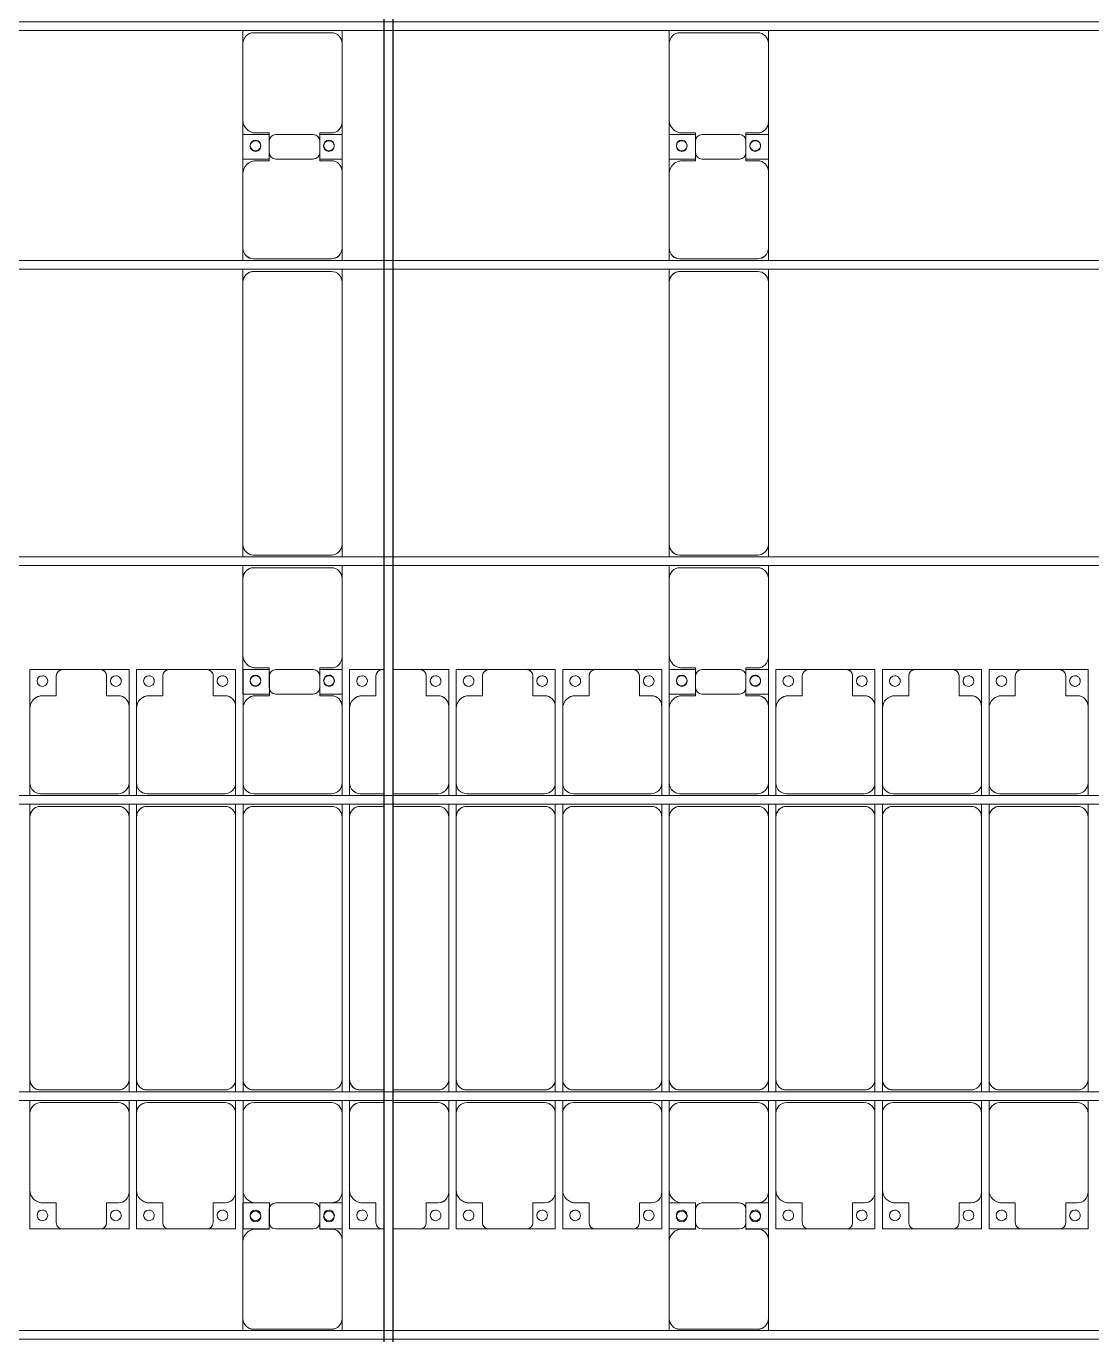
# Model space of a CAD drawing. Header units: millimetres. Extents: x -147246 to 112336, y -213734 to -86506.
# Drawn here: x -29365 to -24365, y -133355 to -127215 of the extents above; entities that cross this region are included whole.
import ezdxf

# ---------------------------------------------------------------- set-up
doc = ezdxf.new("R2010")
doc.units = ezdxf.units.MM
doc.layers.add('A-GENM', color=13, linetype='Continuous', lineweight=9)
doc.layers.add('S-BEAM', color=12, linetype='Continuous', lineweight=9)

# ---------------------------------------------------------------- blocks, each defined once
blk = doc.blocks.new('Dải phao đi lại kèm đỡ invester - DẢI PHAO ĐI LẠI-14853-BỐ TRÍ KHUNG KẾT CẤU BÈ PIN 05')
at = {"layer": 'A-GENM', "color": 7}
for p, q in [((110758.4, 1312.2), (110911.8, 1312.2)), ((110758.4, 1129.7), (110758.4, 1312.2)), ((111088.2, 1312.2), (110911.8, 1312.2)), ((111092, 1312.2), (111223.4, 1312.2)), ((111223.4, 1312.2), (111223.4, 1139.7)), ((111258.4, 1312.2), (111411.8, 1312.2)), ((111258.4, 1129.7), (111258.4, 1312.2)), ((111588.2, 1312.2), (111411.8, 1312.2)), ((111588.2, 1312.2), (111723.4, 1312.2)), ((111723.4, 1312.2), (111723.4, 1139.7)), ((111758.4, 1312.2), (111881.6, 1312.2)), ((111758.4, 1129.7), (111758.4, 1312.2)), ((112088.2, 1312.2), (111911.8, 1312.2)), ((112118, 1312.2), (112223.4, 1312.2)), ((112223.4, 1312.2), (112223.4, 1139.7)), ((112258.4, 1312.2), (112411.8, 1312.2)), ((112258.4, 1129.7), (112258.4, 1312.2)), ((112421.3, 1312.2), (112411.8, 1312.2)), ((112588.2, 1312.2), (112461.3, 1312.2)), ((112588.2, 1312.2), (112723.4, 1312.2)), ((112723.4, 1312.2), (112723.4, 1139.7)), ((112758.4, 1312.2), (112911.8, 1312.2)), ((112758.4, 1129.7), (112758.4, 1312.2)), ((113088.2, 1312.2), (112911.8, 1312.2)), ((113088.2, 1312.2), (113223.4, 1312.2)), ((113223.4, 1312.2), (113223.4, 1139.7)), ((113258.4, 1312.2), (113411.8, 1312.2)), ((113258.4, 1129.7), (113258.4, 1312.2)), ((113588.2, 1312.2), (113411.8, 1312.2)), ((113588.2, 1312.2), (113723.4, 1312.2)), ((113723.4, 1312.2), (113723.4, 1139.7)), ((113758.4, 1312.2), (113881.6, 1312.2)), ((113758.4, 1129.7), (113758.4, 1312.2)), ((114088.2, 1312.2), (113911.8, 1312.2)), ((114118, 1312.2), (114223.4, 1312.2)), ((114223.4, 1312.2), (114223.4, 1139.7)), ((114258.4, 1312.2), (114411.8, 1312.2)), ((114258.4, 1129.7), (114258.4, 1312.2)), ((114588.2, 1312.2), (114411.8, 1312.2)), ((114588.2, 1312.2), (114723.4, 1312.2)), ((114723.4, 1312.2), (114723.4, 1139.7)), ((114758.4, 1312.2), (114911.8, 1312.2)), ((114758.4, 1129.7), (114758.4, 1312.2)), ((115088.2, 1312.2), (114911.8, 1312.2)), ((115088.2, 1312.2), (115223.4, 1312.2)), ((115223.4, 1312.2), (115223.4, 1139.7)), ((115258.4, 1312.2), (115411.8, 1312.2)), ((115258.4, 1129.7), (115258.4, 1312.2)), ((115588.2, 1312.2), (115411.8, 1312.2)), ((115588.2, 1312.2), (115723.4, 1312.2)), ((115723.4, 1312.2), (115723.4, 1139.7)), ((110881.8, 1282.2), (110881.8, 1189.7)), ((111118.2, 1189.7), (111118.2, 1282.2)), ((111381.8, 1282.2), (111381.8, 1189.7)), ((111618.2, 1189.7), (111618.2, 1282.2)), ((111881.8, 1282.2), (111881.8, 1189.7)), ((112118.2, 1189.7), (112118.2, 1282.2)), ((112381.8, 1282.2), (112381.8, 1189.7)), ((112618.2, 1189.7), (112618.2, 1282.2)), ((112881.8, 1282.2), (112881.8, 1189.7)), ((113118.2, 1189.7), (113118.2, 1282.2)), ((113381.8, 1282.2), (113381.8, 1189.7)), ((113618.2, 1189.7), (113618.2, 1282.2)), ((113881.8, 1282.2), (113881.8, 1189.7)), ((114118.2, 1189.7), (114118.2, 1282.2)), ((114381.8, 1282.2), (114381.8, 1189.7)), ((114618.2, 1189.7), (114618.2, 1282.2)), ((114881.8, 1282.2), (114881.8, 1189.7)), ((115118.2, 1189.7), (115118.2, 1282.2)), ((115381.8, 1282.2), (115381.8, 1189.7)), ((115618.2, 1189.7), (115618.2, 1282.2)), ((110881.8, 1189.7), (110818.4, 1189.7)), ((111173.4, 1189.7), (111118.2, 1189.7)), ((111381.8, 1189.7), (111318.4, 1189.7)), ((111673.4, 1189.7), (111618.2, 1189.7)), ((111881.8, 1189.7), (111818.4, 1189.7)), ((112173.4, 1189.7), (112118.2, 1189.7)), ((112381.8, 1189.7), (112318.4, 1189.7)), ((112673.4, 1189.7), (112618.2, 1189.7)), ((112881.8, 1189.7), (112818.4, 1189.7)), ((113173.4, 1189.7), (113118.2, 1189.7)), ((113381.8, 1189.7), (113318.4, 1189.7)), ((113673.4, 1189.7), (113618.2, 1189.7)), ((113881.8, 1189.7), (113818.4, 1189.7)), ((114173.4, 1189.7), (114118.2, 1189.7)), ((114381.8, 1189.7), (114318.4, 1189.7)), ((114673.4, 1189.7), (114618.2, 1189.7)), ((114881.8, 1189.7), (114818.4, 1189.7)), ((115173.4, 1189.7), (115118.2, 1189.7)), ((115381.8, 1189.7), (115318.4, 1189.7)), ((115673.4, 1189.7), (115618.2, 1189.7)), ((110758.4, 1129.7), (110758.4, 779.7)), ((111223.4, 779.7), (111223.4, 1139.7)), ((111258.4, 1129.7), (111258.4, 779.7)), ((111723.4, 779.7), (111723.4, 1139.7)), ((111758.4, 1129.7), (111758.4, 779.7)), ((112223.4, 779.7), (112223.4, 1139.7)), ((112258.4, 1129.7), (112258.4, 779.7)), ((112723.4, 779.7), (112723.4, 1139.7)), ((112758.4, 1129.7), (112758.4, 779.7)), ((113223.4, 779.7), (113223.4, 1139.7)), ((113258.4, 1129.7), (113258.4, 779.7)), ((113723.4, 779.7), (113723.4, 1139.7)), ((113758.4, 1129.7), (113758.4, 779.7)), ((114223.4, 779.7), (114223.4, 1139.7)), ((114258.4, 1129.7), (114258.4, 779.7)), ((114723.4, 779.7), (114723.4, 1139.7)), ((114758.4, 1129.7), (114758.4, 779.7)), ((115223.4, 779.7), (115223.4, 1139.7)), ((115258.4, 1129.7), (115258.4, 779.7)), ((115723.4, 779.7), (115723.4, 1139.7)), ((110758.4, 720.8), (110758.4, 779.7)), ((111223.4, 779.7), (111223.4, 720.8)), ((111258.4, 720.8), (111258.4, 779.7)), ((111723.4, 779.7), (111723.4, 720.8)), ((111758.4, 720.8), (111758.4, 779.7)), ((112223.4, 779.7), (112223.4, 720.8)), ((112258.4, 720.8), (112258.4, 779.7)), ((112723.4, 779.7), (112723.4, 720.8)), ((112758.4, 720.8), (112758.4, 779.7)), ((113223.4, 779.7), (113223.4, 720.8)), ((113258.4, 720.8), (113258.4, 779.7)), ((113723.4, 779.7), (113723.4, 720.8)), ((113758.4, 720.8), (113758.4, 779.7)), ((114223.4, 779.7), (114223.4, 720.8)), ((114258.4, 720.8), (114258.4, 779.7)), ((114723.4, 779.7), (114723.4, 720.8)), ((114758.4, 720.8), (114758.4, 779.7)), ((115223.4, 779.7), (115223.4, 720.8)), ((115258.4, 720.8), (115258.4, 779.7)), ((115723.4, 779.7), (115723.4, 720.8)), ((110758.4, 620.3), (110758.4, 680.8)), ((110808.4, 729.7), (111173.4, 729.7)), ((111223.4, 680.8), (111223.4, 620.3)), ((111258.4, 620.3), (111258.4, 680.8)), ((111308.4, 729.7), (111673.4, 729.7)), ((111723.4, 680.8), (111723.4, 620.3)), ((111758.4, 620.3), (111758.4, 680.8)), ((111808.4, 729.7), (112173.4, 729.7)), ((112223.4, 680.8), (112223.4, 620.3)), ((112258.4, 620.3), (112258.4, 680.8)), ((112308.4, 729.7), (112421.3, 729.7)), ((112461.3, 729.7), (112673.4, 729.7)), ((112723.4, 680.8), (112723.4, 620.3)), ((112758.4, 620.3), (112758.4, 680.8)), ((112808.4, 729.7), (113173.4, 729.7)), ((113223.4, 680.8), (113223.4, 620.3)), ((113258.4, 620.3), (113258.4, 680.8)), ((113308.4, 729.7), (113673.4, 729.7)), ((113723.4, 680.8), (113723.4, 620.3)), ((113758.4, 620.3), (113758.4, 680.8)), ((113808.4, 729.7), (114173.4, 729.7)), ((114223.4, 680.8), (114223.4, 620.3)), ((114258.4, 620.3), (114258.4, 680.8)), ((114308.4, 729.7), (114673.4, 729.7)), ((114723.4, 680.8), (114723.4, 620.3)), ((114758.4, 620.3), (114758.4, 680.8)), ((114808.4, 729.7), (115173.4, 729.7)), ((115223.4, 680.8), (115223.4, 620.3)), ((115258.4, 620.3), (115258.4, 680.8)), ((115308.4, 729.7), (115673.4, 729.7)), ((115723.4, 680.8), (115723.4, 620.3)), ((110758.4, 620.3), (110758.4, -610.3)), ((111173.4, 670.3), (110808.4, 670.3)), ((111223.4, -610.3), (111223.4, 620.3)), ((111258.4, 620.3), (111258.4, -610.3)), ((111673.4, 670.3), (111308.4, 670.3)), ((111723.4, -610.3), (111723.4, 620.3)), ((111758.4, 620.3), (111758.4, -610.3)), ((112173.4, 670.3), (111808.4, 670.3)), ((112223.4, -610.3), (112223.4, 620.3)), ((112258.4, 620.3), (112258.4, -610.3)), ((112421.3, 670.3), (112308.4, 670.3)), ((112673.4, 670.3), (112461.3, 670.3)), ((112723.4, -610.3), (112723.4, 620.3)), ((112758.4, 620.3), (112758.4, -610.3)), ((113173.4, 670.3), (112808.4, 670.3)), ((113223.4, -610.3), (113223.4, 620.3)), ((113258.4, 620.3), (113258.4, -610.3)), ((113673.4, 670.3), (113308.4, 670.3)), ((113723.4, -610.3), (113723.4, 620.3)), ((113758.4, 620.3), (113758.4, -610.3)), ((114173.4, 670.3), (113808.4, 670.3)), ((114223.4, -610.3), (114223.4, 620.3)), ((114258.4, 620.3), (114258.4, -610.3)), ((114673.4, 670.3), (114308.4, 670.3)), ((114723.4, -610.3), (114723.4, 620.3)), ((114758.4, 620.3), (114758.4, -610.3)), ((115173.4, 670.3), (114808.4, 670.3)), ((115223.4, -610.3), (115223.4, 620.3)), ((115258.4, 620.3), (115258.4, -610.3)), ((115673.4, 670.3), (115308.4, 670.3)), ((115723.4, -610.3), (115723.4, 620.3)), ((110758.4, -669.2), (110758.4, -610.3)), ((111223.4, -610.3), (111223.4, -669.2)), ((111258.4, -669.2), (111258.4, -610.3)), ((111723.4, -610.3), (111723.4, -669.2)), ((111758.4, -669.2), (111758.4, -610.3)), ((112223.4, -610.3), (112223.4, -669.2)), ((112258.4, -669.2), (112258.4, -610.3)), ((112723.4, -610.3), (112723.4, -669.2)), ((112758.4, -669.2), (112758.4, -610.3)), ((113223.4, -610.3), (113223.4, -669.2)), ((113258.4, -669.2), (113258.4, -610.3)), ((113723.4, -610.3), (113723.4, -669.2)), ((113758.4, -669.2), (113758.4, -610.3)), ((114223.4, -610.3), (114223.4, -669.2)), ((114258.4, -669.2), (114258.4, -610.3)), ((114723.4, -610.3), (114723.4, -669.2)), ((114758.4, -669.2), (114758.4, -610.3)), ((115223.4, -610.3), (115223.4, -669.2)), ((115258.4, -669.2), (115258.4, -610.3)), ((115723.4, -610.3), (115723.4, -669.2)), ((110808.4, -660.3), (111173.4, -660.3)), ((111308.4, -660.3), (111673.4, -660.3)), ((111808.4, -660.3), (112173.4, -660.3)), ((112308.4, -660.3), (112421.3, -660.3)), ((112461.3, -660.3), (112673.4, -660.3)), ((112808.4, -660.3), (113173.4, -660.3)), ((113308.4, -660.3), (113673.4, -660.3)), ((113808.4, -660.3), (114173.4, -660.3)), ((114308.4, -660.3), (114673.4, -660.3)), ((114808.4, -660.3), (115173.4, -660.3)), ((115308.4, -660.3), (115673.4, -660.3)), ((110758.4, -769.7), (110758.4, -709.2)), ((111173.4, -719.7), (110808.4, -719.7)), ((111223.4, -709.2), (111223.4, -769.7)), ((111258.4, -769.7), (111258.4, -709.2)), ((111673.4, -719.7), (111308.4, -719.7)), ((111723.4, -709.2), (111723.4, -769.7)), ((111758.4, -769.7), (111758.4, -709.2)), ((112173.4, -719.7), (111808.4, -719.7)), ((112223.4, -709.2), (112223.4, -769.7)), ((112258.4, -769.7), (112258.4, -709.2)), ((112421.3, -719.7), (112308.4, -719.7)), ((112673.4, -719.7), (112461.3, -719.7)), ((112723.4, -709.2), (112723.4, -769.7)), ((112758.4, -769.7), (112758.4, -709.2)), ((113173.4, -719.7), (112808.4, -719.7)), ((113223.4, -709.2), (113223.4, -769.7)), ((113258.4, -769.7), (113258.4, -709.2)), ((113673.4, -719.7), (113308.4, -719.7)), ((113723.4, -709.2), (113723.4, -769.7)), ((113758.4, -769.7), (113758.4, -709.2)), ((114173.4, -719.7), (113808.4, -719.7)), ((114223.4, -709.2), (114223.4, -769.7)), ((114258.4, -769.7), (114258.4, -709.2)), ((114673.4, -719.7), (114308.4, -719.7)), ((114723.4, -709.2), (114723.4, -769.7)), ((114758.4, -769.7), (114758.4, -709.2)), ((115173.4, -719.7), (114808.4, -719.7)), ((115223.4, -709.2), (115223.4, -769.7)), ((115258.4, -769.7), (115258.4, -709.2)), ((115673.4, -719.7), (115308.4, -719.7)), ((115723.4, -709.2), (115723.4, -769.7)), ((110758.4, -769.7), (110758.4, -1129.7)), ((111223.4, -1139.7), (111223.4, -769.7)), ((111258.4, -769.7), (111258.4, -1129.7)), ((111723.4, -1139.7), (111723.4, -769.7)), ((111758.4, -769.7), (111758.4, -1129.7)), ((112223.4, -1139.7), (112223.4, -769.7)), ((112258.4, -769.7), (112258.4, -1129.7)), ((112723.4, -1139.7), (112723.4, -769.7)), ((112758.4, -769.7), (112758.4, -1129.7)), ((113223.4, -1139.7), (113223.4, -769.7)), ((113258.4, -769.7), (113258.4, -1129.7)), ((113723.4, -1139.7), (113723.4, -769.7)), ((113758.4, -769.7), (113758.4, -1129.7)), ((114223.4, -1139.7), (114223.4, -769.7)), ((114258.4, -769.7), (114258.4, -1129.7)), ((114723.4, -1139.7), (114723.4, -769.7)), ((114758.4, -769.7), (114758.4, -1129.7)), ((115223.4, -1139.7), (115223.4, -769.7)), ((115258.4, -769.7), (115258.4, -1129.7)), ((115723.4, -1139.7), (115723.4, -769.7)), ((110758.4, -1312.2), (110758.4, -1129.7)), ((111223.4, -1139.7), (111223.4, -1312.2)), ((111258.4, -1312.2), (111258.4, -1129.7)), ((111723.4, -1139.7), (111723.4, -1312.2)), ((111758.4, -1312.2), (111758.4, -1129.7)), ((112223.4, -1139.7), (112223.4, -1312.2)), ((112258.4, -1312.2), (112258.4, -1129.7)), ((112723.4, -1139.7), (112723.4, -1312.2)), ((112758.4, -1312.2), (112758.4, -1129.7)), ((113223.4, -1139.7), (113223.4, -1312.2)), ((113258.4, -1312.2), (113258.4, -1129.7)), ((113723.4, -1139.7), (113723.4, -1312.2)), ((113758.4, -1312.2), (113758.4, -1129.7)), ((114223.4, -1139.7), (114223.4, -1312.2)), ((114258.4, -1312.2), (114258.4, -1129.7)), ((114723.4, -1139.7), (114723.4, -1312.2)), ((114758.4, -1312.2), (114758.4, -1129.7)), ((115223.4, -1139.7), (115223.4, -1312.2)), ((115258.4, -1312.2), (115258.4, -1129.7)), ((115723.4, -1139.7), (115723.4, -1312.2)), ((110818.4, -1189.7), (110881.8, -1189.7)), ((110881.8, -1189.7), (110881.8, -1282.2)), ((111118.2, -1282.2), (111118.2, -1189.7)), ((111118.2, -1189.7), (111173.4, -1189.7)), ((111318.4, -1189.7), (111381.8, -1189.7)), ((111381.8, -1189.7), (111381.8, -1282.2)), ((111618.2, -1282.2), (111618.2, -1189.7)), ((111618.2, -1189.7), (111673.4, -1189.7)), ((111818.4, -1189.7), (111881.8, -1189.7)), ((111881.8, -1189.7), (111881.8, -1282.2)), ((112118.2, -1282.2), (112118.2, -1189.7)), ((112118.2, -1189.7), (112173.4, -1189.7)), ((112318.4, -1189.7), (112381.8, -1189.7)), ((112381.8, -1189.7), (112381.8, -1282.2)), ((112618.2, -1282.2), (112618.2, -1189.7)), ((112618.2, -1189.7), (112673.4, -1189.7)), ((112818.4, -1189.7), (112881.8, -1189.7)), ((112881.8, -1189.7), (112881.8, -1282.2)), ((113118.2, -1282.2), (113118.2, -1189.7)), ((113118.2, -1189.7), (113173.4, -1189.7)), ((113318.4, -1189.7), (113381.8, -1189.7)), ((113381.8, -1189.7), (113381.8, -1282.2)), ((113618.2, -1282.2), (113618.2, -1189.7)), ((113618.2, -1189.7), (113673.4, -1189.7)), ((113818.4, -1189.7), (113881.8, -1189.7)), ((113881.8, -1189.7), (113881.8, -1282.2)), ((114118.2, -1282.2), (114118.2, -1189.7)), ((114118.2, -1189.7), (114173.4, -1189.7)), ((114318.4, -1189.7), (114381.8, -1189.7)), ((114381.8, -1189.7), (114381.8, -1282.2)), ((114618.2, -1282.2), (114618.2, -1189.7)), ((114618.2, -1189.7), (114673.4, -1189.7)), ((114818.4, -1189.7), (114881.8, -1189.7)), ((114881.8, -1189.7), (114881.8, -1282.2)), ((115118.2, -1282.2), (115118.2, -1189.7)), ((115118.2, -1189.7), (115173.4, -1189.7)), ((115318.4, -1189.7), (115381.8, -1189.7)), ((115381.8, -1189.7), (115381.8, -1282.2)), ((115618.2, -1282.2), (115618.2, -1189.7)), ((115618.2, -1189.7), (115673.4, -1189.7)), ((110911.8, -1312.2), (110758.4, -1312.2)), ((110911.8, -1312.2), (111088.2, -1312.2)), ((111223.4, -1312.2), (111092, -1312.2)), ((111411.8, -1312.2), (111258.4, -1312.2)), ((111411.8, -1312.2), (111588.2, -1312.2)), ((111723.4, -1312.2), (111588.2, -1312.2)), ((111881.7, -1312.2), (111758.4, -1312.2)), ((111911.8, -1312.2), (112088.2, -1312.2)), ((112223.4, -1312.2), (112117.1, -1312.2)), ((112411.8, -1312.2), (112258.4, -1312.2)), ((112411.8, -1312.2), (112421.3, -1312.2)), ((112461.3, -1312.2), (112588.2, -1312.2)), ((112723.4, -1312.2), (112588.2, -1312.2)), ((112911.8, -1312.2), (112758.4, -1312.2)), ((112911.8, -1312.2), (113088.2, -1312.2)), ((113223.4, -1312.2), (113088.2, -1312.2)), ((113411.8, -1312.2), (113258.4, -1312.2)), ((113411.8, -1312.2), (113588.2, -1312.2)), ((113723.4, -1312.2), (113588.2, -1312.2)), ((113881.7, -1312.2), (113758.4, -1312.2)), ((113911.8, -1312.2), (114088.2, -1312.2)), ((114223.4, -1312.2), (114117.1, -1312.2)), ((114411.8, -1312.2), (114258.4, -1312.2)), ((114411.8, -1312.2), (114588.2, -1312.2)), ((114723.4, -1312.2), (114588.2, -1312.2)), ((114911.8, -1312.2), (114758.4, -1312.2)), ((114911.8, -1312.2), (115088.2, -1312.2)), ((115223.4, -1312.2), (115088.2, -1312.2)), ((115411.8, -1312.2), (115258.4, -1312.2)), ((115411.8, -1312.2), (115588.2, -1312.2)), ((115723.4, -1312.2), (115588.2, -1312.2))]:
    blk.add_line(p, q, dxfattribs=at)
for centre, radius, start, end in [((110911.8, 1282.2), 30, 90, 180), ((110911.8, 1282.2), 30, 90, 150), ((111088.2, 1282.2), 30, 0, 90), ((111088.2, 1282.2), 30, 30, 82.76434), ((111411.8, 1282.2), 30, 90, 180), ((111411.8, 1282.2), 30, 90, 150), ((111588.2, 1282.2), 30, 360, 90), ((111588.2, 1282.2), 30, 30, 90), ((111911.8, 1282.2), 30, 90, 180), ((112088.2, 1282.2), 30, 0, 90), ((112411.8, 1282.2), 30, 90, 180), ((112411.8, 1282.2), 30, 90, 150), ((112588.2, 1282.2), 30, 0, 90), ((112588.2, 1282.2), 30, 30, 90), ((112911.8, 1282.2), 30, 90, 180), ((112911.8, 1282.2), 30, 90, 150), ((113088.2, 1282.2), 30, 360, 90), ((113088.2, 1282.2), 30, 30, 90), ((113411.8, 1282.2), 30, 90, 180), ((113411.8, 1282.2), 30, 90, 150), ((113588.2, 1282.2), 30, 0, 90), ((113588.2, 1282.2), 30, 30, 90), ((113911.8, 1282.2), 30, 90, 180), ((114088.2, 1282.2), 30, 0, 90), ((114411.8, 1282.2), 30, 90, 180), ((114411.8, 1282.2), 30, 90, 150), ((114588.2, 1282.2), 30, 360, 90), ((114588.2, 1282.2), 30, 30, 90), ((114911.8, 1282.2), 30, 90, 180), ((114911.8, 1282.2), 30, 90, 150), ((115088.2, 1282.2), 30, 0, 90), ((115088.2, 1282.2), 30, 30, 90), ((115411.8, 1282.2), 30, 90, 180), ((115411.8, 1282.2), 30, 90, 150), ((115588.2, 1282.2), 30, 0, 90), ((115588.2, 1282.2), 30, 30, 90), ((110816.8, 1258.6), 25, 90, 270), ((110816.8, 1258.6), 25, 270, 90), ((111161.8, 1258.6), 25, 90, 270), ((111161.8, 1258.6), 25, 180, 195), ((111161.8, 1258.6), 25, 270, 90), ((111316.8, 1258.6), 25, 90, 270), ((111316.8, 1258.6), 25, 270, 90), ((111661.8, 1258.6), 25, 90, 270), ((111661.8, 1258.6), 25, 180, 195), ((111661.8, 1258.6), 25, 270, 90), ((111816.8, 1258.6), 25, 90, 270), ((111816.8, 1258.6), 25, 270, 90), ((112161.8, 1258.6), 25, 90, 270), ((112161.8, 1258.6), 25, 270, 90), ((112316.8, 1258.6), 25, 90, 270), ((112316.8, 1258.6), 25, 270, 90), ((112661.8, 1258.6), 25, 90, 270), ((112661.8, 1258.6), 25, 180, 195), ((112661.8, 1258.6), 25, 270, 90), ((112816.8, 1258.6), 25, 90, 270), ((112816.8, 1258.6), 25, 270, 90), ((113161.8, 1258.6), 25, 90, 270), ((113161.8, 1258.6), 25, 180, 195), ((113161.8, 1258.6), 25, 270, 90), ((113316.8, 1258.6), 25, 90, 270), ((113316.8, 1258.6), 25, 270, 90), ((113661.8, 1258.6), 25, 90, 270), ((113661.8, 1258.6), 25, 180, 195), ((113661.8, 1258.6), 25, 270, 90), ((113816.8, 1258.6), 25, 90, 270), ((113816.8, 1258.6), 25, 270, 90), ((114161.8, 1258.6), 25, 90, 270), ((114161.8, 1258.6), 25, 270, 90), ((114316.8, 1258.6), 25, 90, 270), ((114316.8, 1258.6), 25, 270, 90), ((114661.8, 1258.6), 25, 90, 270), ((114661.8, 1258.6), 25, 180, 195), ((114661.8, 1258.6), 25, 270, 90), ((114816.8, 1258.6), 25, 90, 270), ((114816.8, 1258.6), 25, 270, 90), ((115161.8, 1258.6), 25, 90, 270), ((115161.8, 1258.6), 25, 180, 195), ((115161.8, 1258.6), 25, 270, 90), ((115316.8, 1258.6), 25, 90, 270), ((115316.8, 1258.6), 25, 270, 90), ((115661.8, 1258.6), 25, 90, 270), ((115661.8, 1258.6), 25, 180, 195), ((115661.8, 1258.6), 25, 270, 90), ((110818.4, 1129.7), 60, 90, 180), ((110818.4, 1129.7), 60, 90, 120), ((111173.4, 1139.7), 50, 0, 90), ((111173.4, 1139.7), 50, 45, 90), ((111318.4, 1129.7), 60, 90, 180), ((111318.4, 1129.7), 60, 90, 120), ((111673.4, 1139.7), 50, 0, 90), ((111673.4, 1139.7), 50, 45, 90), ((111818.4, 1129.7), 60, 90, 180), ((111818.4, 1129.7), 60, 90, 120), ((112173.4, 1139.7), 50, 0, 90), ((112173.4, 1139.7), 50, 45, 90), ((112318.4, 1129.7), 60, 90, 180), ((112318.4, 1129.7), 60, 90, 120), ((112673.4, 1139.7), 50, 0, 90), ((112673.4, 1139.7), 50, 45, 90), ((112818.4, 1129.7), 60, 90, 180), ((112818.4, 1129.7), 60, 90, 120), ((113173.4, 1139.7), 50, 0, 90), ((113173.4, 1139.7), 50, 45, 90), ((113318.4, 1129.7), 60, 90, 180), ((113318.4, 1129.7), 60, 90, 120), ((113673.4, 1139.7), 50, 0, 90), ((113673.4, 1139.7), 50, 45, 90), ((113818.4, 1129.7), 60, 90, 180), ((113818.4, 1129.7), 60, 90, 120), ((114173.4, 1139.7), 50, 0, 90), ((114173.4, 1139.7), 50, 45, 90), ((114318.4, 1129.7), 60, 90, 180), ((114318.4, 1129.7), 60, 90, 120), ((114673.4, 1139.7), 50, 0, 90), ((114673.4, 1139.7), 50, 45, 90), ((114818.4, 1129.7), 60, 90, 180), ((114818.4, 1129.7), 60, 90, 120), ((115173.4, 1139.7), 50, 0, 90), ((115173.4, 1139.7), 50, 45, 90), ((115318.4, 1129.7), 60, 90, 180), ((115318.4, 1129.7), 60, 90, 120), ((115673.4, 1139.7), 50, 0, 90), ((115673.4, 1139.7), 50, 45, 90), ((110808.4, 779.7), 50, 180, 270), ((110808.4, 779.7), 50, 225, 270), ((111173.4, 779.7), 50, 270, 0), ((111173.4, 779.7), 50, 270, 315), ((111308.4, 779.7), 50, 180, 270), ((111308.4, 779.7), 50, 225, 270), ((111673.4, 779.7), 50, 270, 0), ((111673.4, 779.7), 50, 270, 315), ((111808.4, 779.7), 50, 180, 270), ((111808.4, 779.7), 50, 225, 270), ((112173.4, 779.7), 50, 270, 0), ((112173.4, 779.7), 50, 270, 315), ((112308.4, 779.7), 50, 180, 270), ((112308.4, 779.7), 50, 225, 270), ((112673.4, 779.7), 50, 270, 0), ((112673.4, 779.7), 50, 270, 315), ((112808.4, 779.7), 50, 180, 270), ((112808.4, 779.7), 50, 225, 270), ((113173.4, 779.7), 50, 270, 0), ((113173.4, 779.7), 50, 270, 315), ((113308.4, 779.7), 50, 180, 270), ((113308.4, 779.7), 50, 225, 270), ((113673.4, 779.7), 50, 270, 0), ((113673.4, 779.7), 50, 270, 315), ((113808.4, 779.7), 50, 180, 270), ((113808.4, 779.7), 50, 225, 270), ((114173.4, 779.7), 50, 270, 0), ((114173.4, 779.7), 50, 270, 315), ((114308.4, 779.7), 50, 180, 270), ((114308.4, 779.7), 50, 225, 270), ((114673.4, 779.7), 50, 270, 0), ((114673.4, 779.7), 50, 270, 315), ((114808.4, 779.7), 50, 180, 270), ((114808.4, 779.7), 50, 225, 270), ((115173.4, 779.7), 50, 270, 0), ((115173.4, 779.7), 50, 270, 315), ((115308.4, 779.7), 50, 180, 270), ((115308.4, 779.7), 50, 225, 270), ((115673.4, 779.7), 50, 270, 0), ((115673.4, 779.7), 50, 270, 315), ((110808.4, 620.3), 50, 90, 180), ((110808.4, 620.3), 50, 90, 165), ((111173.4, 620.3), 50, 0, 90), ((111173.4, 620.3), 50, 0, 90), ((111308.4, 620.3), 50, 90, 180), ((111308.4, 620.3), 50, 90, 165), ((111673.4, 620.3), 50, 0, 90), ((111673.4, 620.3), 50, 0, 90), ((111808.4, 620.3), 50, 90, 180), ((111808.4, 620.3), 50, 90, 165), ((112173.4, 620.3), 50, 0, 90), ((112173.4, 620.3), 50, 0, 90), ((112308.4, 620.3), 50, 90, 180), ((112308.4, 620.3), 50, 90, 165), ((112673.4, 620.3), 50, 0, 90), ((112673.4, 620.3), 50, 0, 90), ((112808.4, 620.3), 50, 90, 180), ((112808.4, 620.3), 50, 90, 165), ((113173.4, 620.3), 50, 0, 90), ((113173.4, 620.3), 50, 0, 90), ((113308.4, 620.3), 50, 90, 180), ((113308.4, 620.3), 50, 90, 165), ((113673.4, 620.3), 50, 0, 90), ((113673.4, 620.3), 50, 0, 90), ((113808.4, 620.3), 50, 90, 180), ((113808.4, 620.3), 50, 90, 165), ((114173.4, 620.3), 50, 0, 90), ((114173.4, 620.3), 50, 0, 90), ((114308.4, 620.3), 50, 90, 180), ((114308.4, 620.3), 50, 90, 165), ((114673.4, 620.3), 50, 0, 90), ((114673.4, 620.3), 50, 0, 90), ((114808.4, 620.3), 50, 90, 180), ((114808.4, 620.3), 50, 90, 165), ((115173.4, 620.3), 50, 0, 90), ((115173.4, 620.3), 50, 0, 90), ((115308.4, 620.3), 50, 90, 180), ((115308.4, 620.3), 50, 90, 165), ((115673.4, 620.3), 50, 0, 90), ((115673.4, 620.3), 50, 0, 90), ((110808.4, -610.3), 50, 180, 270), ((110808.4, -610.3), 50, 180, 255), ((111173.4, -610.3), 50, 270, 0), ((111173.4, -610.3), 50, 315, 0), ((111308.4, -610.3), 50, 180, 270), ((111308.4, -610.3), 50, 180, 255), ((111673.4, -610.3), 50, 270, 0), ((111673.4, -610.3), 50, 315, 0), ((111808.4, -610.3), 50, 180, 270), ((111808.4, -610.3), 50, 180, 255), ((112173.4, -610.3), 50, 270, 0), ((112173.4, -610.3), 50, 315, 0), ((112308.4, -610.3), 50, 180, 270), ((112308.4, -610.3), 50, 180, 255), ((112673.4, -610.3), 50, 270, 0), ((112673.4, -610.3), 50, 315, 0), ((112808.4, -610.3), 50, 180, 270), ((112808.4, -610.3), 50, 180, 255), ((113173.4, -610.3), 50, 270, 0), ((113173.4, -610.3), 50, 315, 0), ((113308.4, -610.3), 50, 180, 270), ((113308.4, -610.3), 50, 180, 255), ((113673.4, -610.3), 50, 270, 360), ((113673.4, -610.3), 50, 315, 0), ((113808.4, -610.3), 50, 180, 270), ((113808.4, -610.3), 50, 180, 255), ((114173.4, -610.3), 50, 270, 0), ((114173.4, -610.3), 50, 315, 0), ((114308.4, -610.3), 50, 180, 270), ((114308.4, -610.3), 50, 180, 255), ((114673.4, -610.3), 50, 270, 360), ((114673.4, -610.3), 50, 315, 0), ((114808.4, -610.3), 50, 180, 270), ((114808.4, -610.3), 50, 180, 255), ((115173.4, -610.3), 50, 270, 0), ((115173.4, -610.3), 50, 315, 0), ((115308.4, -610.3), 50, 180, 270), ((115308.4, -610.3), 50, 180, 255), ((115673.4, -610.3), 50, 270, 360), ((115673.4, -610.3), 50, 315, 0), ((110808.4, -769.7), 50, 90, 180), ((110808.4, -769.7), 50, 90, 135), ((111173.4, -769.7), 50, 0, 90), ((111173.4, -769.7), 50, 45, 90), ((111308.4, -769.7), 50, 90, 180), ((111308.4, -769.7), 50, 90, 135), ((111673.4, -769.7), 50, 0, 90), ((111673.4, -769.7), 50, 45, 90), ((111808.4, -769.7), 50, 90, 180), ((111808.4, -769.7), 50, 90, 135), ((112173.4, -769.7), 50, 0, 90), ((112173.4, -769.7), 50, 45, 90), ((112308.4, -769.7), 50, 90, 180), ((112308.4, -769.7), 50, 90, 135), ((112673.4, -769.7), 50, 0, 90), ((112673.4, -769.7), 50, 45, 90), ((112808.4, -769.7), 50, 90, 180), ((112808.4, -769.7), 50, 90, 135), ((113173.4, -769.7), 50, 0, 90), ((113173.4, -769.7), 50, 45, 90), ((113308.4, -769.7), 50, 90, 180), ((113308.4, -769.7), 50, 90, 135), ((113673.4, -769.7), 50, 360, 90), ((113673.4, -769.7), 50, 45, 90), ((113808.4, -769.7), 50, 90, 180), ((113808.4, -769.7), 50, 90, 135), ((114173.4, -769.7), 50, 0, 90), ((114173.4, -769.7), 50, 45, 90), ((114308.4, -769.7), 50, 90, 180), ((114308.4, -769.7), 50, 90, 135), ((114673.4, -769.7), 50, 360, 90), ((114673.4, -769.7), 50, 45, 90), ((114808.4, -769.7), 50, 90, 180), ((114808.4, -769.7), 50, 90, 135), ((115173.4, -769.7), 50, 0, 90), ((115173.4, -769.7), 50, 45, 90), ((115308.4, -769.7), 50, 90, 180), ((115308.4, -769.7), 50, 90, 135), ((115673.4, -769.7), 50, 360, 90), ((115673.4, -769.7), 50, 45, 90), ((110818.4, -1129.7), 60, 180, 270), ((111173.4, -1139.7), 50, 270, 0), ((111318.4, -1129.7), 60, 180, 270), ((111673.4, -1139.7), 50, 270, 360), ((111818.4, -1129.7), 60, 180, 270), ((112173.4, -1139.7), 50, 270, 360), ((112318.4, -1129.7), 60, 180, 270), ((112673.4, -1139.7), 50, 270, 360), ((112818.4, -1129.7), 60, 180, 270), ((113173.4, -1139.7), 50, 270, 360), ((113318.4, -1129.7), 60, 180, 270), ((113673.4, -1139.7), 50, 270, 0), ((113818.4, -1129.7), 60, 180, 270), ((114173.4, -1139.7), 50, 270, 0), ((114318.4, -1129.7), 60, 180, 270), ((114673.4, -1139.7), 50, 270, 0), ((114818.4, -1129.7), 60, 180, 270), ((115173.4, -1139.7), 50, 270, 360), ((115318.4, -1129.7), 60, 180, 270), ((115673.4, -1139.7), 50, 270, 0), ((110818.4, -1129.7), 60, 240, 270), ((110816.8, -1248.6), 25, 90, 270), ((110816.8, -1248.6), 25, 270, 90), ((111161.8, -1248.6), 25, 90, 270), ((111161.8, -1248.6), 25, 270, 90), ((111173.4, -1139.7), 50, 270, 315), ((111318.4, -1129.7), 60, 240, 270), ((111316.8, -1248.6), 25, 90, 270), ((111316.8, -1248.6), 25, 270, 90), ((111661.8, -1248.6), 25, 90, 270), ((111661.8, -1248.6), 25, 270, 90), ((111673.4, -1139.7), 50, 270, 315), ((111818.4, -1129.7), 60, 240, 270), ((111816.8, -1248.6), 25, 90, 270), ((111816.8, -1248.6), 25, 270, 90), ((112161.8, -1248.6), 25, 90, 270), ((112161.8, -1248.6), 25, 270, 90), ((112173.4, -1139.7), 50, 270, 315), ((112318.4, -1129.7), 60, 240, 270), ((112316.8, -1248.6), 25, 90, 270), ((112316.8, -1248.6), 25, 270, 90), ((112661.8, -1248.6), 25, 90, 270), ((112661.8, -1248.6), 25, 270, 90), ((112673.4, -1139.7), 50, 270, 315), ((112818.4, -1129.7), 60, 240, 270), ((112816.8, -1248.6), 25, 90, 270), ((112816.8, -1248.6), 25, 270, 90), ((113161.8, -1248.6), 25, 90, 270), ((113161.8, -1248.6), 25, 270, 90), ((113173.4, -1139.7), 50, 270, 315), ((113318.4, -1129.7), 60, 240, 270), ((113316.8, -1248.6), 25, 90, 270), ((113316.8, -1248.6), 25, 270, 90), ((113661.8, -1248.6), 25, 90, 270), ((113661.8, -1248.6), 25, 270, 90), ((113673.4, -1139.7), 50, 270, 315), ((113818.4, -1129.7), 60, 240, 270), ((113816.8, -1248.6), 25, 90, 270), ((113816.8, -1248.6), 25, 270, 90), ((114161.8, -1248.6), 25, 90, 270), ((114161.8, -1248.6), 25, 270, 90), ((114173.4, -1139.7), 50, 270, 315), ((114318.4, -1129.7), 60, 240, 270), ((114316.8, -1248.6), 25, 90, 270), ((114316.8, -1248.6), 25, 270, 90), ((114661.8, -1248.6), 25, 90, 270), ((114661.8, -1248.6), 25, 270, 90), ((114673.4, -1139.7), 50, 270, 315), ((114818.4, -1129.7), 60, 240, 270), ((114816.8, -1248.6), 25, 90, 270), ((114816.8, -1248.6), 25, 270, 90), ((115161.8, -1248.6), 25, 90, 270), ((115161.8, -1248.6), 25, 270, 90), ((115173.4, -1139.7), 50, 270, 315), ((115318.4, -1129.7), 60, 240, 270), ((115316.8, -1248.6), 25, 90, 270), ((115316.8, -1248.6), 25, 270, 90), ((115661.8, -1248.6), 25, 90, 270), ((115661.8, -1248.6), 25, 270, 90), ((115673.4, -1139.7), 50, 270, 315), ((110911.8, -1282.2), 30, 180, 270), ((111088.2, -1282.2), 30, 270, 360), ((111161.8, -1248.6), 25, 165, 180), ((111411.8, -1282.2), 30, 180, 270), ((111588.2, -1282.2), 30, 270, 360), ((111661.8, -1248.6), 25, 165, 180), ((111911.8, -1282.2), 30, 180, 270), ((112088.2, -1282.2), 30, 270, 360), ((112411.8, -1282.2), 30, 180, 270), ((112588.2, -1282.2), 30, 270, 360), ((112661.8, -1248.6), 25, 165, 180), ((112911.8, -1282.2), 30, 180, 270), ((113088.2, -1282.2), 30, 270, 360), ((113161.8, -1248.6), 25, 165, 180), ((113411.8, -1282.2), 30, 180, 270), ((113588.2, -1282.2), 30, 270, 0), ((113661.8, -1248.6), 25, 165, 180), ((113911.8, -1282.2), 30, 180, 270), ((114088.2, -1282.2), 30, 270, 360), ((114411.8, -1282.2), 30, 180, 270), ((114588.2, -1282.2), 30, 270, 360), ((114661.8, -1248.6), 25, 165, 180), ((114911.8, -1282.2), 30, 180, 270), ((115088.2, -1282.2), 30, 270, 0), ((115161.8, -1248.6), 25, 165, 180), ((115411.8, -1282.2), 30, 180, 270), ((115588.2, -1282.2), 30, 270, 360), ((115661.8, -1248.6), 25, 165, 180), ((110911.8, -1282.2), 30, 210, 270), ((111088.2, -1282.2), 30, 277.25592, 330), ((111411.8, -1282.2), 30, 210, 270), ((111588.2, -1282.2), 30, 270, 330), ((112411.8, -1282.2), 30, 210, 270), ((112588.2, -1282.2), 30, 270, 330), ((112911.8, -1282.2), 30, 210, 270), ((113088.2, -1282.2), 30, 270, 330), ((113411.8, -1282.2), 30, 210, 270), ((113588.2, -1282.2), 30, 270, 330), ((114411.8, -1282.2), 30, 210, 270), ((114588.2, -1282.2), 30, 270, 330), ((114911.8, -1282.2), 30, 210, 270), ((115088.2, -1282.2), 30, 270, 330), ((115411.8, -1282.2), 30, 210, 270), ((115588.2, -1282.2), 30, 270, 330)]:
    blk.add_arc(centre, radius, start, end, dxfattribs=at)
blk = doc.blocks.new('Dầm C52 - Dầm C52-18774-BỐ TRÍ KHUNG KẾT CẤU BÈ PIN 05')
at = {"layer": 'S-BEAM', "color": 1}
for p, q in [((-74474.3, 20), (74474.3, 20)), ((74474.3, -20), (-74474.3, -20))]:
    blk.add_line(p, q, dxfattribs=at)
blk = doc.blocks.new('Dầm C52 - Dầm C52-18775-BỐ TRÍ KHUNG KẾT CẤU BÈ PIN 05')
at = {"layer": 'S-BEAM', "color": 1}
for p, q in [((-74474.3, 20), (74474.3, 20)), ((74474.3, -20), (-74474.3, -20))]:
    blk.add_line(p, q, dxfattribs=at)
blk = doc.blocks.new('Dầm C52 - Dầm C52-18776-BỐ TRÍ KHUNG KẾT CẤU BÈ PIN 05')
at = {"layer": 'S-BEAM', "color": 1}
for p, q in [((-74474.3, 20), (74474.3, 20)), ((74474.3, -20), (-74474.3, -20))]:
    blk.add_line(p, q, dxfattribs=at)
blk = doc.blocks.new('Dai phao do pin - DẢI PHAO ĐỠ PIN-V35-BỐ TRÍ KHUNG KẾT CẤU BÈ PIN 05')
at = {"layer": 'A-GENM', "color": 7}
for p, q in [((68483.2, 241.6), (68539.7, 241.6)), ((68489.7, 191.6), (68489.7, -173.4)), ((68899.7, 241.6), (68539.7, 241.6)), ((68899.7, 241.6), (69082.2, 241.6)), ((69082.2, 241.6), (69082.2, 117.9)), ((68959.7, 118.2), (68959.7, 181.6)), ((69052.2, 118.2), (68959.7, 118.2)), ((69082.2, -88.2), (69082.2, 88.2)), ((68959.7, -173.4), (68959.7, -118.2)), ((68959.7, -118.2), (69052.2, -118.2)), ((69082.2, -117.5), (69082.2, -223.4)), ((68539.7, -223.4), (68483.2, -223.4)), ((68539.7, -223.4), (68909.7, -223.4)), ((69082.2, -223.4), (68909.7, -223.4))]:
    blk.add_line(p, q, dxfattribs=at)
for centre, radius, start, end in [((68539.7, 191.6), 50, 90, 180), ((68539.7, 191.6), 50, 135, 180), ((68899.7, 181.6), 60, 0, 90), ((68899.7, 181.6), 60, 0, 30), ((69018.6, 183.2), 25, 0, 180), ((69018.6, 183.2), 25, 180, 0), ((69052.2, 88.2), 30, 0, 90), ((69052.2, -88.2), 30, 270, 0), ((68539.7, -173.4), 50, 180, 270), ((68539.7, -173.4), 50, 180, 225), ((68909.7, -173.4), 50, 270, 360), ((68909.7, -173.4), 50, 315, 360), ((69018.6, -161.8), 25, 0, 180), ((69018.6, -161.8), 25, 180, 0)]:
    blk.add_arc(centre, radius, start, end, dxfattribs=at)
blk = doc.blocks.new('Dai phao do pin - DẢI PHAO ĐỠ PIN-V36-BỐ TRÍ KHUNG KẾT CẤU BÈ PIN 05')
at = {"layer": 'A-GENM', "color": 7}
for p, q in [((68483.2, 241.6), (68539.7, 241.6)), ((68489.7, 191.6), (68489.7, -173.4)), ((68899.7, 241.6), (68539.7, 241.6)), ((68899.7, 241.6), (69082.2, 241.6)), ((69082.2, 241.6), (69082.2, 117.9)), ((68959.7, 118.2), (68959.7, 181.6)), ((69052.2, 118.2), (68959.7, 118.2)), ((69082.2, -88.2), (69082.2, 88.2)), ((68959.7, -173.4), (68959.7, -118.2)), ((68959.7, -118.2), (69052.2, -118.2)), ((69082.2, -117.5), (69082.2, -223.4)), ((68539.7, -223.4), (68483.2, -223.4)), ((68539.7, -223.4), (68909.7, -223.4)), ((69082.2, -223.4), (68909.7, -223.4))]:
    blk.add_line(p, q, dxfattribs=at)
for centre, radius, start, end in [((68539.7, 191.6), 50, 90, 180), ((68539.7, 191.6), 50, 135, 180), ((68899.7, 181.6), 60, 0, 90), ((68899.7, 181.6), 60, 0, 30), ((69018.6, 183.2), 25, 0, 180), ((69018.6, 183.2), 25, 180, 0), ((69052.2, 88.2), 30, 0, 90), ((69052.2, -88.2), 30, 270, 0), ((68539.7, -173.4), 50, 180, 270), ((68539.7, -173.4), 50, 180, 225), ((68909.7, -173.4), 50, 270, 360), ((68909.7, -173.4), 50, 315, 360), ((69018.6, -161.8), 25, 0, 180), ((69018.6, -161.8), 25, 180, 0)]:
    blk.add_arc(centre, radius, start, end, dxfattribs=at)
blk = doc.blocks.new('Dai phao do pin - DẢI PHAO ĐỠ PIN-V59-BỐ TRÍ KHUNG KẾT CẤU BÈ PIN 05')
at = {"layer": 'A-GENM', "color": 7}
for p, q in [((30828.9, 223.4), (30889.7, 223.4)), ((31259.7, 223.4), (30889.7, 223.4)), ((31259.7, 223.4), (31432.2, 223.4)), ((31317.8, 223.4), (31490.3, 223.4)), ((31317.8, 118.2), (31317.8, 223.4)), ((31432.2, 223.4), (31432.2, 118.2)), ((31850.3, 223.4), (31490.3, 223.4)), ((31850.3, 223.4), (31908.9, 223.4)), ((31948.9, 223.4), (32009.7, 223.4)), ((33240.3, 223.4), (32009.7, 223.4)), ((33240.3, 223.4), (33298.9, 223.4)), ((33338.9, 223.4), (33399.7, 223.4)), ((33769.7, 223.4), (33399.7, 223.4)), ((33769.7, 223.4), (33942.2, 223.4)), ((33942.2, 223.4), (33942.2, 118.4)), ((30839.7, 173.4), (30839.7, -191.6)), ((31309.7, 118.2), (31309.7, 173.4)), ((31440.3, 173.4), (31440.3, 118.2)), ((31900.3, -191.6), (31900.3, 173.4)), ((31959.7, 173.4), (31959.7, -191.6)), ((33290.3, -191.6), (33290.3, 173.4)), ((33349.7, 173.4), (33349.7, -191.6)), ((33819.7, 118.2), (33819.7, 173.4)), ((31402.2, 118.2), (31309.7, 118.2)), ((31317.8, 88.2), (31317.8, -88.2)), ((31440.3, 118.2), (31347.8, 118.2)), ((31432.2, -88.2), (31432.2, 88.2)), ((33912.2, 118.2), (33819.7, 118.2)), ((33942.2, -88.2), (33942.2, 88.2)), ((31309.7, -181.6), (31309.7, -118.2)), ((31309.7, -118.2), (31402.2, -118.2)), ((31317.8, -241.6), (31317.8, -118.2)), ((31347.8, -118.2), (31440.3, -118.2)), ((31432.2, -118.2), (31432.2, -241.6)), ((31440.3, -118.2), (31440.3, -181.6)), ((33819.7, -181.6), (33819.7, -118.2)), ((33819.7, -118.2), (33912.2, -118.2)), ((33942.2, -118), (33942.2, -241.6)), ((30889.7, -241.6), (30828.9, -241.6)), ((30889.7, -241.6), (31249.7, -241.6)), ((31432.2, -241.6), (31249.7, -241.6)), ((31500.3, -241.6), (31317.8, -241.6)), ((31500.3, -241.6), (31850.3, -241.6)), ((31908.9, -241.6), (31850.3, -241.6)), ((32009.7, -241.6), (31948.9, -241.6)), ((32009.7, -241.6), (33240.3, -241.6)), ((33298.9, -241.6), (33240.3, -241.6)), ((33399.7, -241.6), (33338.9, -241.6)), ((33399.7, -241.6), (33759.7, -241.6)), ((33942.2, -241.6), (33759.7, -241.6))]:
    blk.add_line(p, q, dxfattribs=at)
for centre, radius, start, end in [((30889.7, 173.4), 50, 90, 180), ((30889.7, 173.4), 50, 135, 180), ((31259.7, 173.4), 50, 0, 90), ((31259.7, 173.4), 50, 0, 45), ((31368.6, 161.8), 25, 360, 180), ((31371.4, 161.8), 25, 0, 180), ((31490.3, 173.4), 50, 90, 180), ((31490.3, 173.4), 50, 135, 180), ((31850.3, 173.4), 50, 0, 90), ((31850.3, 173.4), 50, 0, 45), ((32009.7, 173.4), 50, 90, 180), ((32009.7, 173.4), 50, 90, 180), ((33240.3, 173.4), 50, 0, 90), ((33240.3, 173.4), 50, 45, 90), ((33399.7, 173.4), 50, 90, 180), ((33399.7, 173.4), 50, 135, 180), ((33769.7, 173.4), 50, 360, 90), ((33769.7, 173.4), 50, 360, 45), ((33878.6, 161.8), 25, 360, 180), ((31368.6, 161.8), 25, 180, 360), ((31371.4, 161.8), 25, 180, 0), ((33878.6, 161.8), 25, 180, 360), ((31347.8, 88.2), 30, 90, 180), ((31402.2, 88.2), 30, 0, 90), ((33912.2, 88.2), 30, 0, 90), ((31347.8, -88.2), 30, 180, 270), ((31402.2, -88.2), 30, 270, 0), ((33912.2, -88.2), 30, 270, 0), ((31249.7, -181.6), 60, 270, 360), ((31249.7, -181.6), 60, 330, 0), ((31368.6, -183.2), 25, 360, 180), ((31368.6, -183.2), 25, 180, 360), ((31371.4, -183.2), 25, 360, 180), ((31371.4, -183.2), 25, 180, 360), ((31500.3, -181.6), 60, 180, 270), ((31500.3, -181.6), 60, 180, 210), ((33759.7, -181.6), 60, 270, 360), ((33759.7, -181.6), 60, 330, 360), ((33878.6, -183.2), 25, 0, 180), ((33878.6, -183.2), 25, 180, 0), ((30889.7, -191.6), 50, 180, 270), ((30889.7, -191.6), 50, 180, 225), ((31850.3, -191.6), 50, 270, 360), ((31850.3, -191.6), 50, 315, 0), ((32009.7, -191.6), 50, 180, 270), ((32009.7, -191.6), 50, 180, 255), ((33240.3, -191.6), 50, 270, 0), ((33240.3, -191.6), 50, 270, 345), ((33399.7, -191.6), 50, 180, 270), ((33399.7, -191.6), 50, 180, 225)]:
    blk.add_arc(centre, radius, start, end, dxfattribs=at)
blk = doc.blocks.new('Dai phao do pin - DẢI PHAO ĐỠ PIN-V60-BỐ TRÍ KHUNG KẾT CẤU BÈ PIN 05')
at = {"layer": 'A-GENM', "color": 7}
for p, q in [((30828.9, 223.4), (30889.7, 223.4)), ((31259.7, 223.4), (30889.7, 223.4)), ((31259.7, 223.4), (31432.2, 223.4)), ((31317.8, 223.4), (31490.3, 223.4)), ((31317.8, 118.2), (31317.8, 223.4)), ((31432.2, 223.4), (31432.2, 118.2)), ((31850.3, 223.4), (31490.3, 223.4)), ((31850.3, 223.4), (31908.9, 223.4)), ((31948.9, 223.4), (32009.7, 223.4)), ((33240.3, 223.4), (32009.7, 223.4)), ((33240.3, 223.4), (33298.9, 223.4)), ((33338.9, 223.4), (33399.7, 223.4)), ((33769.7, 223.4), (33399.7, 223.4)), ((33769.7, 223.4), (33942.2, 223.4)), ((33942.2, 223.4), (33942.2, 118.4)), ((30839.7, 173.4), (30839.7, -191.6)), ((31309.7, 118.2), (31309.7, 173.4)), ((31440.3, 173.4), (31440.3, 118.2)), ((31900.3, -191.6), (31900.3, 173.4)), ((31959.7, 173.4), (31959.7, -191.6)), ((33290.3, -191.6), (33290.3, 173.4)), ((33349.7, 173.4), (33349.7, -191.6)), ((33819.7, 118.2), (33819.7, 173.4)), ((31402.2, 118.2), (31309.7, 118.2)), ((31317.8, 88.2), (31317.8, -88.2)), ((31440.3, 118.2), (31347.8, 118.2)), ((31432.2, -88.2), (31432.2, 88.2)), ((33912.2, 118.2), (33819.7, 118.2)), ((33942.2, -88.2), (33942.2, 88.2)), ((31309.7, -181.6), (31309.7, -118.2)), ((31309.7, -118.2), (31402.2, -118.2)), ((31317.8, -241.6), (31317.8, -118.2)), ((31347.8, -118.2), (31440.3, -118.2)), ((31432.2, -118.2), (31432.2, -241.6)), ((31440.3, -118.2), (31440.3, -181.6)), ((33819.7, -181.6), (33819.7, -118.2)), ((33819.7, -118.2), (33912.2, -118.2)), ((33942.2, -118), (33942.2, -241.6)), ((30889.7, -241.6), (30828.9, -241.6)), ((30889.7, -241.6), (31249.7, -241.6)), ((31432.2, -241.6), (31249.7, -241.6)), ((31500.3, -241.6), (31317.8, -241.6)), ((31500.3, -241.6), (31850.3, -241.6)), ((31908.9, -241.6), (31850.3, -241.6)), ((32009.7, -241.6), (31948.9, -241.6)), ((32009.7, -241.6), (33240.3, -241.6)), ((33298.9, -241.6), (33240.3, -241.6)), ((33399.7, -241.6), (33338.9, -241.6)), ((33399.7, -241.6), (33759.7, -241.6)), ((33942.2, -241.6), (33759.7, -241.6))]:
    blk.add_line(p, q, dxfattribs=at)
for centre, radius, start, end in [((30889.7, 173.4), 50, 90, 180), ((30889.7, 173.4), 50, 135, 180), ((31259.7, 173.4), 50, 0, 90), ((31259.7, 173.4), 50, 0, 45), ((31368.6, 161.8), 25, 360, 180), ((31371.4, 161.8), 25, 0, 180), ((31490.3, 173.4), 50, 90, 180), ((31490.3, 173.4), 50, 135, 180), ((31850.3, 173.4), 50, 0, 90), ((31850.3, 173.4), 50, 0, 45), ((32009.7, 173.4), 50, 90, 180), ((32009.7, 173.4), 50, 90, 180), ((33240.3, 173.4), 50, 0, 90), ((33240.3, 173.4), 50, 45, 90), ((33399.7, 173.4), 50, 90, 180), ((33399.7, 173.4), 50, 135, 180), ((33769.7, 173.4), 50, 360, 90), ((33769.7, 173.4), 50, 360, 45), ((33878.6, 161.8), 25, 360, 180), ((31368.6, 161.8), 25, 180, 360), ((31371.4, 161.8), 25, 180, 0), ((33878.6, 161.8), 25, 180, 360), ((31347.8, 88.2), 30, 90, 180), ((31402.2, 88.2), 30, 0, 90), ((33912.2, 88.2), 30, 0, 90), ((31347.8, -88.2), 30, 180, 270), ((31402.2, -88.2), 30, 270, 0), ((33912.2, -88.2), 30, 270, 0), ((31249.7, -181.6), 60, 270, 360), ((31249.7, -181.6), 60, 330, 0), ((31368.6, -183.2), 25, 360, 180), ((31368.6, -183.2), 25, 180, 360), ((31371.4, -183.2), 25, 360, 180), ((31371.4, -183.2), 25, 180, 360), ((31500.3, -181.6), 60, 180, 270), ((31500.3, -181.6), 60, 180, 210), ((33759.7, -181.6), 60, 270, 360), ((33759.7, -181.6), 60, 330, 360), ((33878.6, -183.2), 25, 0, 180), ((33878.6, -183.2), 25, 180, 0), ((30889.7, -191.6), 50, 180, 270), ((30889.7, -191.6), 50, 180, 225), ((31850.3, -191.6), 50, 270, 360), ((31850.3, -191.6), 50, 315, 0), ((32009.7, -191.6), 50, 180, 270), ((32009.7, -191.6), 50, 180, 255), ((33240.3, -191.6), 50, 270, 0), ((33240.3, -191.6), 50, 270, 345), ((33399.7, -191.6), 50, 180, 270), ((33399.7, -191.6), 50, 180, 225)]:
    blk.add_arc(centre, radius, start, end, dxfattribs=at)
blk = doc.blocks.new('Dầm C52 - Hộp 40x60-25901-BỐ TRÍ KHUNG KẾT CẤU BÈ PIN 05')
at = {"layer": 'S-BEAM', "color": 3, "lineweight": 25}
for p, q in [((-55977.2, 20), (55977.2, 20)), ((55977.2, -20), (-55977.2, -20))]:
    blk.add_line(p, q, dxfattribs=at)
blk = doc.blocks.new('HOBANMONG_BEPIN 5_rvt-1-BỐ TRÍ KHUNG KẾT CẤU BÈ PIN 05')
at = {"layer": 'A-GENM', "color": 3, "lineweight": 25}
for name, p, rotation in [('Dai phao do pin - DẢI PHAO ĐỠ PIN-V59-BỐ TRÍ KHUNG KẾT CẤU BÈ PIN 05', (-28105.5, -96406.1), 269.9997710125194), ('Dai phao do pin - DẢI PHAO ĐỠ PIN-V60-BỐ TRÍ KHUNG KẾT CẤU BÈ PIN 05', (-26105.5, -96406.1), 269.9997710125194), ('Dải phao đi lại kèm đỡ invester - DẢI PHAO ĐI LẠI-14853-BỐ TRÍ KHUNG KẾT CẤU BÈ PIN 05', (-140105.4, -131545.4), 359.9997710135151), ('Dai phao do pin - DẢI PHAO ĐỠ PIN-V35-BỐ TRÍ KHUNG KẾT CẤU BÈ PIN 05', (-28105.9, -201818.2), 89.99977101252024), ('Dai phao do pin - DẢI PHAO ĐỠ PIN-V36-BỐ TRÍ KHUNG KẾT CẤU BÈ PIN 05', (-26105.9, -201818.2), 89.99977101252024)]:
    blk.add_blockref(name, p, dxfattribs=dict(at, rotation=rotation))
at = {"layer": 'S-BEAM', "color": 3, "lineweight": 25}
for name, p, rotation in [('Dầm C52 - Hộp 40x60-25901-BỐ TRÍ KHUNG KẾT CẤU BÈ PIN 05', (-27664.2, -148542), 269.9997710125197), ('Dầm C52 - Dầm C52-18774-BỐ TRÍ KHUNG KẾT CẤU BÈ PIN 05', (-66079.9, -127214.9), 179.9997710135151), ('Dầm C52 - Dầm C52-18774-BỐ TRÍ KHUNG KẾT CẤU BÈ PIN 05', (-66079.9, -128334.9), 179.9997710135151), ('Dầm C52 - Dầm C52-18775-BỐ TRÍ KHUNG KẾT CẤU BÈ PIN 05', (-66080, -129724.9), 179.9997710135151), ('Dầm C52 - Dầm C52-18775-BỐ TRÍ KHUNG KẾT CẤU BÈ PIN 05', (-66080, -130844.9), 179.9997710135151), ('Dầm C52 - Dầm C52-18776-BỐ TRÍ KHUNG KẾT CẤU BÈ PIN 05', (-66080, -132234.9), 179.9997710135151), ('Dầm C52 - Dầm C52-18776-BỐ TRÍ KHUNG KẾT CẤU BÈ PIN 05', (-66080, -133354.9), 179.9997710135151)]:
    blk.add_blockref(name, p, dxfattribs=dict(at, rotation=rotation))

msp = doc.modelspace()

# ---------------------------------------------------------------- block references
at = {"lineweight": 5}
msp.add_blockref('HOBANMONG_BEPIN 5_rvt-1-BỐ TRÍ KHUNG KẾT CẤU BÈ PIN 05', (0, 0), dxfattribs=at)

doc.saveas('drawing.dxf')
